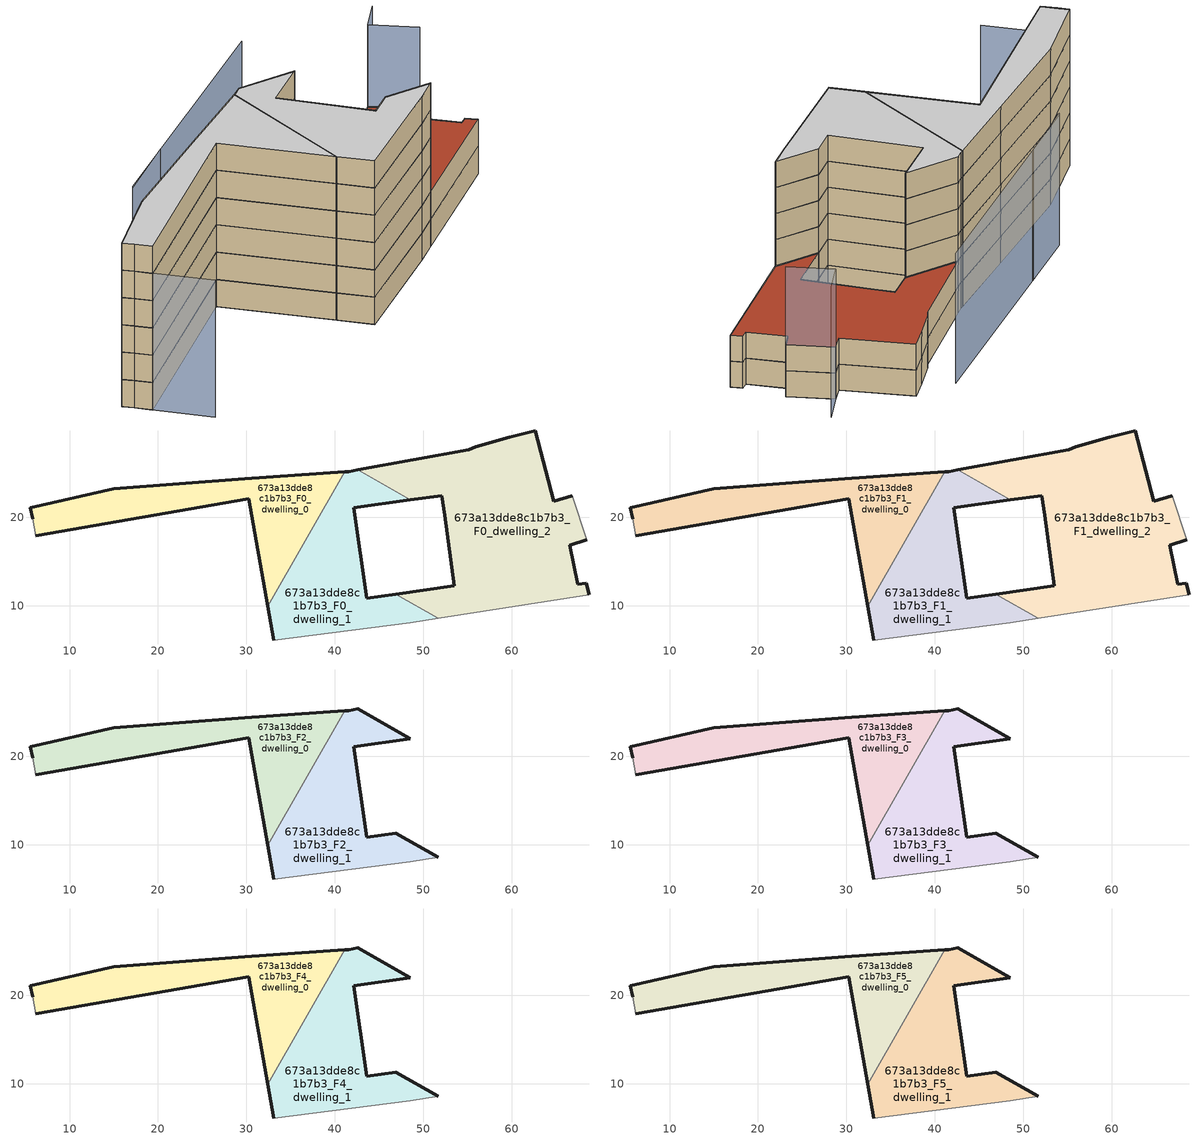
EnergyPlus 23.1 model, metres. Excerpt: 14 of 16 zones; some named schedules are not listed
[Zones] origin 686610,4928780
673a13dde8c1b7b3_F0_dwelling_0
 floor ground (EU_floor_Construction): 32.42,9.96 41.11,25.14 29.84,24.35 15.02,23.23 5.53,21.06 5.81,19.82 6.15,17.94 30.24,22.12 z0
 wall outside (EU_wall_Construction): 5.81,19.82 5.53,21.06 15.02,23.23 29.84,24.35 41.11,25.14 / 32.42,9.96 30.24,22.12 6.15,17.94 z0:3
 wall adiabatic (EU_wall_Construction): 6.15,17.94 5.81,19.82 z0:3
 wall to 673a13dde8c1b7b3_F0_dwelling_1 (EU_wall_Construction): 41.11,25.14 32.42,9.96 z0:3
673a13dde8c1b7b3_F0_dwelling_1
 floor ground (EU_floor_Construction): 51.7,8.58 46.89,11.33 43.64,10.86 42.17,21.1 48.54,21.97 42.62,25.36 41.58,25.17 41.11,25.14 32.42,9.96 33.11,6.13 48.54,8.08 z0
 wall outside (EU_wall_Construction): 41.11,25.14 41.58,25.17 42.62,25.36 / 48.54,21.97 42.17,21.1 43.64,10.86 46.89,11.33 / 33.11,6.13 32.42,9.96 z0:3
 wall adiabatic (EU_wall_Construction): 51.7,8.58 48.54,8.08 33.11,6.13 z0:3
 wall to 673a13dde8c1b7b3_F0_dwelling_2 (EU_wall_Construction): 42.62,25.36 48.54,21.97 / 46.89,11.33 51.7,8.58 z0:3
673a13dde8c1b7b3_F0_dwelling_2
 floor ground (EU_floor_Construction): 68.8,11.26 68.44,12.57 67.48,12.45 66.55,16.85 68.49,17.5 66.83,22.43 64.76,21.84 62.67,29.77 59.74,29.04 55.96,27.98 55.15,27.62 42.62,25.36 48.54,21.97 52.11,22.46 52.43,20.26 53.49,12.28 46.89,11.33 51.7,8.58 z0
 wall outside (EU_wall_Construction): 42.62,25.36 55.15,27.62 55.96,27.98 59.74,29.04 62.67,29.77 64.76,21.84 66.83,22.43 / 68.49,17.5 66.55,16.85 67.48,12.45 68.44,12.57 68.8,11.26 / 46.89,11.33 53.49,12.28 52.43,20.26 52.11,22.46 48.54,21.97 z0:3
 wall adiabatic (EU_wall_Construction): 66.83,22.43 68.49,17.5 / 68.8,11.26 51.7,8.58 z0:3
673a13dde8c1b7b3_F1_dwelling_0
 floor to 673a13dde8c1b7b3_F0_dwelling_0 (EU_floor_Construction): 32.42,9.96 41.11,25.14 29.84,24.35 15.02,23.23 5.53,21.06 5.81,19.82 6.15,17.94 30.24,22.12 z3
 wall outside (EU_wall_Construction): 5.81,19.82 5.53,21.06 15.02,23.23 29.84,24.35 41.11,25.14 / 32.42,9.96 30.24,22.12 6.15,17.94 z3:6
 wall adiabatic (EU_wall_Construction): 6.15,17.94 5.81,19.82 z3:6
 wall to 673a13dde8c1b7b3_F1_dwelling_1 (EU_wall_Construction): 41.11,25.14 32.42,9.96 z3:6
673a13dde8c1b7b3_F1_dwelling_1
 floor to 673a13dde8c1b7b3_F0_dwelling_1 (EU_floor_Construction): 51.7,8.58 46.89,11.33 43.64,10.86 42.17,21.1 48.54,21.97 42.62,25.36 41.58,25.17 41.11,25.14 32.42,9.96 33.11,6.13 48.54,8.08 z3
 wall outside (EU_wall_Construction): 41.11,25.14 41.58,25.17 42.62,25.36 / 48.54,21.97 42.17,21.1 43.64,10.86 46.89,11.33 / 33.11,6.13 32.42,9.96 z3:6
 wall adiabatic (EU_wall_Construction): 51.7,8.58 48.54,8.08 33.11,6.13 z3:6
 wall to 673a13dde8c1b7b3_F1_dwelling_2 (EU_wall_Construction): 42.62,25.36 48.54,21.97 / 46.89,11.33 51.7,8.58 z3:6
673a13dde8c1b7b3_F1_dwelling_2
 floor to 673a13dde8c1b7b3_F0_dwelling_2 (EU_floor_Construction): 68.8,11.26 68.44,12.57 67.48,12.45 66.55,16.85 68.49,17.5 66.83,22.43 64.76,21.84 62.67,29.77 59.74,29.04 55.96,27.98 55.15,27.62 42.62,25.36 48.54,21.97 52.11,22.46 52.43,20.26 53.49,12.28 46.89,11.33 51.7,8.58 z3
 wall outside (EU_wall_Construction): 42.62,25.36 55.15,27.62 55.96,27.98 59.74,29.04 62.67,29.77 64.76,21.84 66.83,22.43 / 68.49,17.5 66.55,16.85 67.48,12.45 68.44,12.57 68.8,11.26 / 46.89,11.33 53.49,12.28 52.43,20.26 52.11,22.46 48.54,21.97 z3:6
 wall adiabatic (EU_wall_Construction): 66.83,22.43 68.49,17.5 / 68.8,11.26 51.7,8.58 z3:6
 roof outside (EU_roof_Construction): 62.67,29.77 64.76,21.84 66.83,22.43 68.49,17.5 66.55,16.85 67.48,12.45 68.44,12.57 68.8,11.26 51.7,8.58 46.89,11.33 53.49,12.28 52.43,20.26 52.11,22.46 48.54,21.97 42.62,25.36 55.15,27.62 55.96,27.98 59.74,29.04 z6
673a13dde8c1b7b3_F2_dwelling_0
 floor to 673a13dde8c1b7b3_F1_dwelling_0 (EU_floor_Construction): 32.42,9.96 41.11,25.14 29.84,24.35 15.02,23.23 5.53,21.06 5.81,19.82 6.15,17.94 30.24,22.12 z6
 wall outside (EU_wall_Construction): 5.81,19.82 5.53,21.06 15.02,23.23 29.84,24.35 41.11,25.14 / 32.42,9.96 30.24,22.12 6.15,17.94 z6:9
 wall adiabatic (EU_wall_Construction): 6.15,17.94 5.81,19.82 z6:9
 wall to 673a13dde8c1b7b3_F2_dwelling_1 (EU_wall_Construction): 41.11,25.14 32.42,9.96 z6:9
673a13dde8c1b7b3_F2_dwelling_1
 floor to 673a13dde8c1b7b3_F1_dwelling_1 (EU_floor_Construction): 51.7,8.58 46.89,11.33 43.64,10.86 42.17,21.1 48.54,21.97 42.62,25.36 41.58,25.17 41.11,25.14 32.42,9.96 33.11,6.13 48.54,8.08 z6
 wall outside (EU_wall_Construction): 41.11,25.14 41.58,25.17 42.62,25.36 48.54,21.97 42.17,21.1 43.64,10.86 46.89,11.33 51.7,8.58 / 33.11,6.13 32.42,9.96 z6:9
 wall adiabatic (EU_wall_Construction): 51.7,8.58 48.54,8.08 33.11,6.13 z6:9
673a13dde8c1b7b3_F3_dwelling_0
 floor to 673a13dde8c1b7b3_F2_dwelling_0 (EU_floor_Construction): 32.42,9.96 41.11,25.14 29.84,24.35 15.02,23.23 5.53,21.06 5.81,19.82 6.15,17.94 30.24,22.12 z9
 wall outside (EU_wall_Construction): 5.81,19.82 5.53,21.06 15.02,23.23 29.84,24.35 41.11,25.14 / 32.42,9.96 30.24,22.12 6.15,17.94 z9:12
 wall adiabatic (EU_wall_Construction): 6.15,17.94 5.81,19.82 z9:12
 wall to 673a13dde8c1b7b3_F3_dwelling_1 (EU_wall_Construction): 41.11,25.14 32.42,9.96 z9:12
673a13dde8c1b7b3_F3_dwelling_1
 floor to 673a13dde8c1b7b3_F2_dwelling_1 (EU_floor_Construction): 51.7,8.58 46.89,11.33 43.64,10.86 42.17,21.1 48.54,21.97 42.62,25.36 41.58,25.17 41.11,25.14 32.42,9.96 33.11,6.13 48.54,8.08 z9
 wall outside (EU_wall_Construction): 41.11,25.14 41.58,25.17 42.62,25.36 48.54,21.97 42.17,21.1 43.64,10.86 46.89,11.33 51.7,8.58 / 33.11,6.13 32.42,9.96 z9:12
 wall adiabatic (EU_wall_Construction): 51.7,8.58 48.54,8.08 33.11,6.13 z9:12
673a13dde8c1b7b3_F4_dwelling_0
 floor to 673a13dde8c1b7b3_F3_dwelling_0 (EU_floor_Construction): 32.42,9.96 41.11,25.14 29.84,24.35 15.02,23.23 5.53,21.06 5.81,19.82 6.15,17.94 30.24,22.12 z12
 wall outside (EU_wall_Construction): 5.81,19.82 5.53,21.06 15.02,23.23 29.84,24.35 41.11,25.14 / 32.42,9.96 30.24,22.12 6.15,17.94 z12:15
 wall adiabatic (EU_wall_Construction): 6.15,17.94 5.81,19.82 z12:15
 wall to 673a13dde8c1b7b3_F4_dwelling_1 (EU_wall_Construction): 41.11,25.14 32.42,9.96 z12:15
673a13dde8c1b7b3_F4_dwelling_1
 floor to 673a13dde8c1b7b3_F3_dwelling_1 (EU_floor_Construction): 51.7,8.58 46.89,11.33 43.64,10.86 42.17,21.1 48.54,21.97 42.62,25.36 41.58,25.17 41.11,25.14 32.42,9.96 33.11,6.13 48.54,8.08 z12
 wall outside (EU_wall_Construction): 41.11,25.14 41.58,25.17 42.62,25.36 48.54,21.97 42.17,21.1 43.64,10.86 46.89,11.33 51.7,8.58 / 33.11,6.13 32.42,9.96 z12:15
 wall adiabatic (EU_wall_Construction): 51.7,8.58 48.54,8.08 33.11,6.13 z12:15
673a13dde8c1b7b3_F5_dwelling_0
 floor to 673a13dde8c1b7b3_F4_dwelling_0 (EU_floor_Construction): 32.42,9.96 41.11,25.14 29.84,24.35 15.02,23.23 5.53,21.06 5.81,19.82 6.15,17.94 30.24,22.12 z15
 wall outside (EU_wall_Construction): 5.81,19.82 5.53,21.06 15.02,23.23 29.84,24.35 41.11,25.14 / 32.42,9.96 30.24,22.12 6.15,17.94 z15:18
 wall adiabatic (EU_wall_Construction): 6.15,17.94 5.81,19.82 z15:18
 wall to 673a13dde8c1b7b3_F5_dwelling_1 (EU_wall_Construction): 41.11,25.14 32.42,9.96 z15:18
 ceiling to 673a13dde8c1b7b3_F6_dwelling_0 (EU_floor_Construction): 41.11,25.14 32.42,9.96 30.24,22.12 6.15,17.94 5.81,19.82 5.53,21.06 15.02,23.23 29.84,24.35 z18
673a13dde8c1b7b3_F5_dwelling_1
 floor to 673a13dde8c1b7b3_F4_dwelling_1 (EU_floor_Construction): 51.7,8.58 46.89,11.33 43.64,10.86 42.17,21.1 48.54,21.97 42.62,25.36 41.58,25.17 41.11,25.14 32.42,9.96 33.11,6.13 48.54,8.08 z15
 wall outside (EU_wall_Construction): 41.11,25.14 41.58,25.17 42.62,25.36 48.54,21.97 42.17,21.1 43.64,10.86 46.89,11.33 51.7,8.58 / 33.11,6.13 32.42,9.96 z15:18
 wall adiabatic (EU_wall_Construction): 51.7,8.58 48.54,8.08 33.11,6.13 z15:18
 ceiling to 673a13dde8c1b7b3_F6_dwelling_1 (EU_floor_Construction): 48.54,21.97 42.17,21.1 43.64,10.86 46.89,11.33 51.7,8.58 48.54,8.08 33.11,6.13 32.42,9.96 41.11,25.14 41.58,25.17 42.62,25.36 z18
shading: 68.48,17.5 66.83,22.43 / 66.83,22.43 70.89,23.79 / 5.81,19.82 7.29,11.67 / 32.4,29.15 23.11,27.91 / 58.16,32.19 23.52,28.11 z0:15
[Building]
EU S2 Campaign: North Axis=0; Terrain=City; Solar Distribution=FullExterior
[Site:Location]
Bologna: Latitude=44.5; Longitude=11.25; Time Zone=1; Elevation=37
[SizingPeriod:WeatherFileDays]
AnnualSizingPeriod: Begin Month=1; Begin Day of Month=1; End Month=12; End Day of Month=31; Day of Week for Start Day=Monday; Use Weather File Daylight Saving Period=No; Use Weather File Rain and Snow Indicators=No
[MATERIAL]
EU_InternalMass_Material: Roughness=MediumRough; Thickness=0.1; Conductivity=1; Density=1800; Specific Heat=900; Thermal Absorptance=0.9; Solar Absorptance=0.7; Visible Absorptance=0.7
[MATERIAL:NOMASS] Roughness=MediumRough; Thermal Absorptance=0.9; Solar Absorptance=0.7; Visible Absorptance=0.7
Name | Thermal Resistance
EU_wall_NoMass | 0.905828
EU_roof_NoMass | 0.37593
EU_floor_NoMass | 0.67114
[CONSTRUCTION]
EU_wall_Construction: EU_wall_NoMass
EU_roof_Construction: EU_roof_NoMass
EU_floor_Construction: EU_floor_NoMass
EU_InternalMass_Construction: EU_InternalMass_Material
[ZONE] Type=1; Multiplier=1; Ceiling Height=autocalculate; Floor Area=autocalculate; Part of Total Floor Area=Yes
Name | Volume
673a13dde8c1b7b3_F0_dwelling_0 | 478.263
673a13dde8c1b7b3_F1_dwelling_0; 673a13dde8c1b7b3_F2_dwelling_0; 673a13dde8c1b7b3_F3_dwelling_0; 673a13dde8c1b7b3_F4_dwelling_0; 673a13dde8c1b7b3_F5_dwelling_0 | 478.261
673a13dde8c1b7b3_F0_dwelling_1 | 478.247
673a13dde8c1b7b3_F1_dwelling_1; 673a13dde8c1b7b3_F2_dwelling_1; 673a13dde8c1b7b3_F3_dwelling_1; 673a13dde8c1b7b3_F4_dwelling_1; 673a13dde8c1b7b3_F5_dwelling_1 | 478.245
673a13dde8c1b7b3_F0_dwelling_2 | 884.41
673a13dde8c1b7b3_F1_dwelling_2 | 884.405
[INTERNALMASS] Construction=EU_InternalMass_Construction
Name | Zone or ZoneList | Surface Area
673a13dde8c1b7b3_F0_dwelling_0_EU_InternalMass | 673a13dde8c1b7b3_F0_dwelling_0 | 159.416
673a13dde8c1b7b3_F0_dwelling_1_EU_InternalMass | 673a13dde8c1b7b3_F0_dwelling_1 | 159.415
673a13dde8c1b7b3_F0_dwelling_2_EU_InternalMass | 673a13dde8c1b7b3_F0_dwelling_2 | 294.803
673a13dde8c1b7b3_F1_dwelling_0_EU_InternalMass | 673a13dde8c1b7b3_F1_dwelling_0 | 159.416
673a13dde8c1b7b3_F1_dwelling_1_EU_InternalMass | 673a13dde8c1b7b3_F1_dwelling_1 | 159.415
673a13dde8c1b7b3_F1_dwelling_2_EU_InternalMass | 673a13dde8c1b7b3_F1_dwelling_2 | 294.803
673a13dde8c1b7b3_F2_dwelling_0_EU_InternalMass | 673a13dde8c1b7b3_F2_dwelling_0 | 306.822
673a13dde8c1b7b3_F2_dwelling_1_EU_InternalMass | 673a13dde8c1b7b3_F2_dwelling_1 | 306.82
673a13dde8c1b7b3_F3_dwelling_0_EU_InternalMass | 673a13dde8c1b7b3_F3_dwelling_0 | 306.822
673a13dde8c1b7b3_F3_dwelling_1_EU_InternalMass | 673a13dde8c1b7b3_F3_dwelling_1 | 306.82
673a13dde8c1b7b3_F4_dwelling_0_EU_InternalMass | 673a13dde8c1b7b3_F4_dwelling_0 | 306.822
673a13dde8c1b7b3_F4_dwelling_1_EU_InternalMass | 673a13dde8c1b7b3_F4_dwelling_1 | 306.82
673a13dde8c1b7b3_F5_dwelling_0_EU_InternalMass | 673a13dde8c1b7b3_F5_dwelling_0 | 306.822
673a13dde8c1b7b3_F5_dwelling_1_EU_InternalMass | 673a13dde8c1b7b3_F5_dwelling_1 | 306.82
[OTHEREQUIPMENT] Fuel Type=Electricity; Design Level Calculation Method=Watts/Area; Power per Zone Floor Area=1; Fraction Latent=0; Fraction Radiant=0; Fraction Lost=0; Carbon Dioxide Generation Rate=0; EndUse Subcategory=EU_Step8_InternalGains
Name | Zone or ZoneList or Space or SpaceList | Schedule
EU_Step8_InternalGain_673a13dde8c1b7b3_F0_dwelling_0_f000 | 673a13dde8c1b7b3_F0_dwelling_0 | EU_Step8_GainSchedule_673a13dde8c1b7b3_F0_dwelling_0_f000
EU_Step8_InternalGain_673a13dde8c1b7b3_F0_dwelling_1_f000 | 673a13dde8c1b7b3_F0_dwelling_1 | EU_Step8_GainSchedule_673a13dde8c1b7b3_F0_dwelling_1_f000
EU_Step8_InternalGain_673a13dde8c1b7b3_F0_dwelling_2_f000 | 673a13dde8c1b7b3_F0_dwelling_2 | EU_Step8_GainSchedule_673a13dde8c1b7b3_F0_dwelling_2_f000
EU_Step8_InternalGain_673a13dde8c1b7b3_F1_dwelling_0_f000 | 673a13dde8c1b7b3_F1_dwelling_0 | EU_Step8_GainSchedule_673a13dde8c1b7b3_F1_dwelling_0_f000
EU_Step8_InternalGain_673a13dde8c1b7b3_F1_dwelling_1_f000 | 673a13dde8c1b7b3_F1_dwelling_1 | EU_Step8_GainSchedule_673a13dde8c1b7b3_F1_dwelling_1_f000
EU_Step8_InternalGain_673a13dde8c1b7b3_F1_dwelling_2_f000 | 673a13dde8c1b7b3_F1_dwelling_2 | EU_Step8_GainSchedule_673a13dde8c1b7b3_F1_dwelling_2_f000
EU_Step8_InternalGain_673a13dde8c1b7b3_F2_dwelling_0_f000 | 673a13dde8c1b7b3_F2_dwelling_0 | EU_Step8_GainSchedule_673a13dde8c1b7b3_F2_dwelling_0_f000
EU_Step8_InternalGain_673a13dde8c1b7b3_F2_dwelling_1_f000 | 673a13dde8c1b7b3_F2_dwelling_1 | EU_Step8_GainSchedule_673a13dde8c1b7b3_F2_dwelling_1_f000
EU_Step8_InternalGain_673a13dde8c1b7b3_F3_dwelling_0_f000 | 673a13dde8c1b7b3_F3_dwelling_0 | EU_Step8_GainSchedule_673a13dde8c1b7b3_F3_dwelling_0_f000
EU_Step8_InternalGain_673a13dde8c1b7b3_F3_dwelling_1_f000 | 673a13dde8c1b7b3_F3_dwelling_1 | EU_Step8_GainSchedule_673a13dde8c1b7b3_F3_dwelling_1_f000
EU_Step8_InternalGain_673a13dde8c1b7b3_F4_dwelling_0_f000 | 673a13dde8c1b7b3_F4_dwelling_0 | EU_Step8_GainSchedule_673a13dde8c1b7b3_F4_dwelling_0_f000
EU_Step8_InternalGain_673a13dde8c1b7b3_F4_dwelling_1_f000 | 673a13dde8c1b7b3_F4_dwelling_1 | EU_Step8_GainSchedule_673a13dde8c1b7b3_F4_dwelling_1_f000
EU_Step8_InternalGain_673a13dde8c1b7b3_F5_dwelling_0_f000 | 673a13dde8c1b7b3_F5_dwelling_0 | EU_Step8_GainSchedule_673a13dde8c1b7b3_F5_dwelling_0_f000
EU_Step8_InternalGain_673a13dde8c1b7b3_F5_dwelling_1_f000 | 673a13dde8c1b7b3_F5_dwelling_1 | EU_Step8_GainSchedule_673a13dde8c1b7b3_F5_dwelling_1_f000
[ZONEVENTILATION:DESIGNFLOWRATE] Schedule=EU_AlwaysOn; Design Flow Rate Calculation Method=AirChanges/Hour; Air Changes per Hour=0.73129; Ventilation Type=Natural; Fan Pressure Rise=0; Fan Total Efficiency=1; Constant Term Coefficient=1; Temperature Term Coefficient=0; Velocity Term Coefficient=0; Velocity Squared Term Coefficient=0; Minimum Indoor Temperature=-100; Maximum Indoor Temperature=100; Delta Temperature=-100; Minimum Outdoor Temperature=-100; Maximum Outdoor Temperature=100; Maximum Wind Speed=40
Name | Zone or ZoneList or Space or SpaceList
EU_ConstantAir_673a13dde8c1b7b3_F0_dwelling_0 | 673a13dde8c1b7b3_F0_dwelling_0
EU_ConstantAir_673a13dde8c1b7b3_F0_dwelling_1 | 673a13dde8c1b7b3_F0_dwelling_1
EU_ConstantAir_673a13dde8c1b7b3_F0_dwelling_2 | 673a13dde8c1b7b3_F0_dwelling_2
EU_ConstantAir_673a13dde8c1b7b3_F1_dwelling_0 | 673a13dde8c1b7b3_F1_dwelling_0
EU_ConstantAir_673a13dde8c1b7b3_F1_dwelling_1 | 673a13dde8c1b7b3_F1_dwelling_1
EU_ConstantAir_673a13dde8c1b7b3_F1_dwelling_2 | 673a13dde8c1b7b3_F1_dwelling_2
EU_ConstantAir_673a13dde8c1b7b3_F2_dwelling_0 | 673a13dde8c1b7b3_F2_dwelling_0
EU_ConstantAir_673a13dde8c1b7b3_F2_dwelling_1 | 673a13dde8c1b7b3_F2_dwelling_1
EU_ConstantAir_673a13dde8c1b7b3_F3_dwelling_0 | 673a13dde8c1b7b3_F3_dwelling_0
EU_ConstantAir_673a13dde8c1b7b3_F3_dwelling_1 | 673a13dde8c1b7b3_F3_dwelling_1
EU_ConstantAir_673a13dde8c1b7b3_F4_dwelling_0 | 673a13dde8c1b7b3_F4_dwelling_0
EU_ConstantAir_673a13dde8c1b7b3_F4_dwelling_1 | 673a13dde8c1b7b3_F4_dwelling_1
EU_ConstantAir_673a13dde8c1b7b3_F5_dwelling_0 | 673a13dde8c1b7b3_F5_dwelling_0
EU_ConstantAir_673a13dde8c1b7b3_F5_dwelling_1 | 673a13dde8c1b7b3_F5_dwelling_1
[HVACTEMPLATE:THERMOSTAT] Constant Heating Setpoint=20; Constant Cooling Setpoint=50
EU_HeatOnly_673a13dde8c1b7b3_F0_dwelling_0; EU_HeatOnly_673a13dde8c1b7b3_F0_dwelling_1; EU_HeatOnly_673a13dde8c1b7b3_F0_dwelling_2; EU_HeatOnly_673a13dde8c1b7b3_F1_dwelling_0; EU_HeatOnly_673a13dde8c1b7b3_F1_dwelling_1; EU_HeatOnly_673a13dde8c1b7b3_F1_dwelling_2; EU_HeatOnly_673a13dde8c1b7b3_F2_dwelling_0; EU_HeatOnly_673a13dde8c1b7b3_F2_dwelling_1; EU_HeatOnly_673a13dde8c1b7b3_F3_dwelling_0; EU_HeatOnly_673a13dde8c1b7b3_F3_dwelling_1; EU_HeatOnly_673a13dde8c1b7b3_F4_dwelling_0; EU_HeatOnly_673a13dde8c1b7b3_F4_dwelling_1; EU_HeatOnly_673a13dde8c1b7b3_F5_dwelling_0; EU_HeatOnly_673a13dde8c1b7b3_F5_dwelling_1; EU_HeatOnly_673a13dde8c1b7b3_F6_dwelling_0; EU_HeatOnly_673a13dde8c1b7b3_F6_dwelling_1
[HVACTEMPLATE:ZONE:IDEALLOADSAIRSYSTEM] System Availability Schedule=EU_AlwaysOn; Maximum Heating Supply Air Temperature=50; Minimum Cooling Supply Air Temperature=13; Maximum Heating Supply Air Humidity Ratio=0.0156; Minimum Cooling Supply Air Humidity Ratio=0.0077; Heating Limit=NoLimit; Cooling Limit=NoLimit; Heating Availability Schedule=EU_AlwaysOn; Cooling Availability Schedule=EU_CoolingOff; Dehumidification Control Type=ConstantSensibleHeatRatio; Cooling Sensible Heat Ratio=0.7; Dehumidification Setpoint=60; Humidification Control Type=None; Humidification Setpoint=30; Outdoor Air Method=None; Outdoor Air Flow Rate per Person=0.00944; Outdoor Air Flow Rate per Zone Floor Area=0; Outdoor Air Flow Rate per Zone=0; Demand Controlled Ventilation Type=None; Outdoor Air Economizer Type=NoEconomizer; Heat Recovery Type=None; Sensible Heat Recovery Effectiveness=0.7; Latent Heat Recovery Effectiveness=0.65
Name | Template Thermostat
673a13dde8c1b7b3_F0_dwelling_0 | EU_HeatOnly_673a13dde8c1b7b3_F0_dwelling_0
673a13dde8c1b7b3_F0_dwelling_1 | EU_HeatOnly_673a13dde8c1b7b3_F0_dwelling_1
673a13dde8c1b7b3_F0_dwelling_2 | EU_HeatOnly_673a13dde8c1b7b3_F0_dwelling_2
673a13dde8c1b7b3_F1_dwelling_0 | EU_HeatOnly_673a13dde8c1b7b3_F1_dwelling_0
673a13dde8c1b7b3_F1_dwelling_1 | EU_HeatOnly_673a13dde8c1b7b3_F1_dwelling_1
673a13dde8c1b7b3_F1_dwelling_2 | EU_HeatOnly_673a13dde8c1b7b3_F1_dwelling_2
673a13dde8c1b7b3_F2_dwelling_0 | EU_HeatOnly_673a13dde8c1b7b3_F2_dwelling_0
673a13dde8c1b7b3_F2_dwelling_1 | EU_HeatOnly_673a13dde8c1b7b3_F2_dwelling_1
